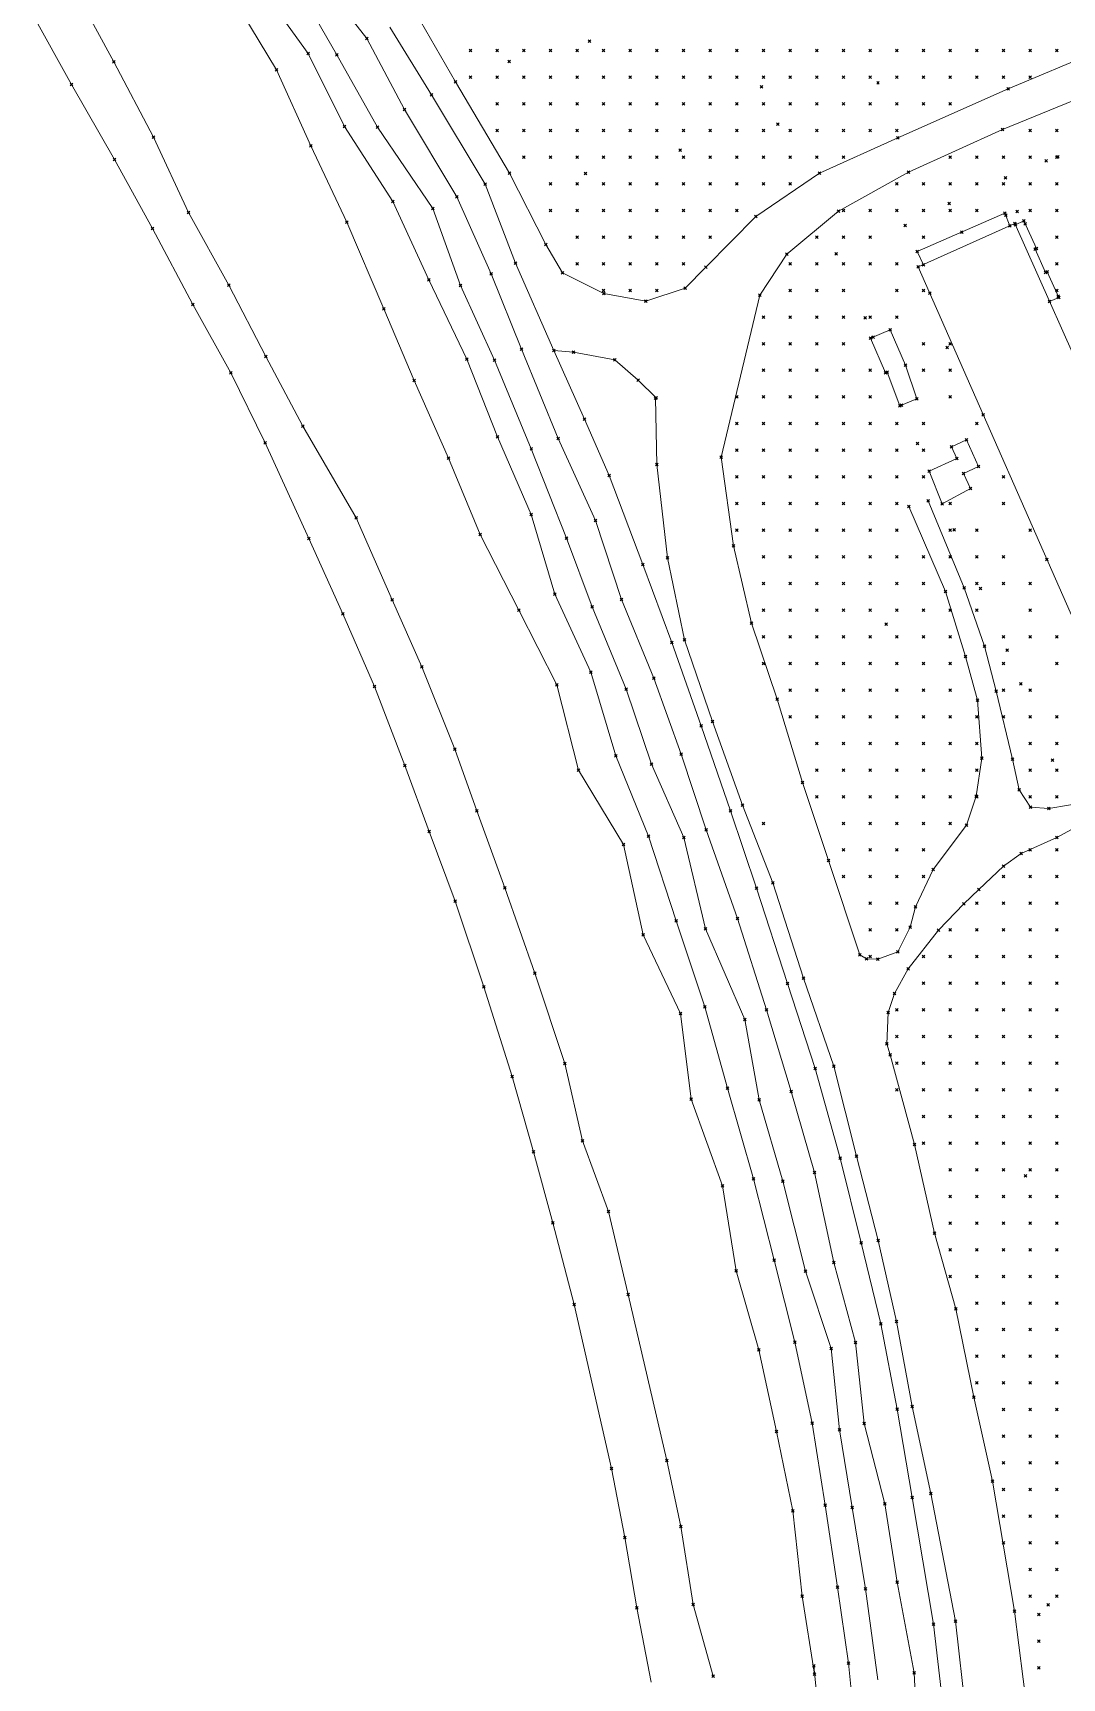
# Model space of a CAD drawing. Header units: metres. Extents: x 441556 to 446409, y 432338 to 461058.
# Drawn here: x 445946.7 to 446062.6, y 433313.2 to 433498.4 of the extents above; entities that cross this region are included whole.
import ezdxf

# ---------------------------------------------------------------- set-up
doc = ezdxf.new("R2010")
doc.units = ezdxf.units.M
doc.header["$MEASUREMENT"] = 0
doc.header["$PDMODE"] = 35
doc.header["$PDSIZE"] = 0.15
for name, color, linetype, lineweight in [('DTM-BRE-RevN_GRP_CANAL', 2, 'Continuous', 0), ('DTM-BRE-RevN_GRP_CANAL IRIGATIE JOS', 2, 'Continuous', 0), ('DTM-BRE-RevN_GRP_CANAL IRIGATIE SUS', 2, 'Continuous', 0), ('DTM-BRE-RevN_GRP_CAROSABIL', 2, 'Continuous', 0), ('DTM-BRE-RevN_GRP_CONSTRUCTIE', 2, 'Continuous', 0), ('DTM-BRE-RevN_GRP_DIG', 2, 'Continuous', 0), ('DTM-BRE-RevN_GRP_DIG RAU', 2, 'Continuous', 0), ('DTM-BRE-RevN_GRP_DRUM DE PIATRA', 2, 'Continuous', 0), ('DTM-BRE-RevN_GRP_Fund canal', 2, 'Continuous', 0), ('DTM-BRE-RevN_GRP_TALUZ JOS', 2, 'Continuous', 0), ('DTM-NOK-RevN_LIDAR_co_lidar', 91, 'Continuous', 0), ('DTM-NOK-RevN_RTK', 32, 'Continuous', 0)]:
    doc.layers.add(name, color=color, linetype=linetype, lineweight=lineweight)

msp = doc.modelspace()

# ---------------------------------------------------------------- linework, layer by layer
at = {"layer": 'DTM-BRE-RevN_GRP_CANAL'}
for p, q in [((445980.938, 433495.928, 317.387), (445976.317, 433503.957, 317.367)), ((445985.528, 433487.791, 317.399), (445980.938, 433495.928, 317.387)), ((445991.757, 433478.623, 317.33), (445985.528, 433487.791, 317.399)), ((445994.871, 433469.965, 317.351), (445991.757, 433478.623, 317.33)), ((445998.687, 433461.557, 317.324), (445994.871, 433469.965, 317.351)), ((446002.832, 433451.573, 317.273), (445998.687, 433461.557, 317.324)), ((446006.776, 433441.526, 317.245), (446002.832, 433451.573, 317.273)), ((446009.678, 433433.804, 317.275), (446006.776, 433441.526, 317.245)), ((446013.489, 433424.533, 317.237), (446009.678, 433433.804, 317.275)), ((446016.342, 433416.077, 317.308), (446013.489, 433424.533, 317.237)), ((446020.013, 433407.825, 317.224), (446016.342, 433416.077, 317.308)), ((446022.426, 433397.564, 317.27), (446020.013, 433407.825, 317.224)), ((446026.845, 433387.352, 317.173), (446022.426, 433397.564, 317.27)), ((446028.482, 433378.289, 317.208), (446026.845, 433387.352, 317.173)), ((446031.125, 433369.133, 317.193), (446028.482, 433378.289, 317.208)), ((446033.679, 433359.015, 317.19), (446031.125, 433369.133, 317.193)), ((446036.562, 433350.303, 317.139), (446033.679, 433359.015, 317.19)), ((446037.497, 433341.18, 317.189), (446036.562, 433350.303, 317.139)), ((446038.949, 433332.416, 317.185), (446037.497, 433341.18, 317.189)), ((446040.296, 433341.859, 317.184), (446042.612, 433332.844, 317.214)), ((446040.435, 433323.268, 317.215), (446038.949, 433332.416, 317.185)), ((446042.612, 433332.844, 317.214), (446044.014, 433324.009, 317.224)), ((446041.82, 433313.009, 317.217), (446040.435, 433323.268, 317.215)), ((446044.014, 433324.009, 317.224), (446045.924, 433313.818, 317.225)), ((446045.924, 433313.818, 317.225), (446046.061, 433310.764, 317.206))]:
    msp.add_line(p, q, dxfattribs=at)
at = {"layer": 'DTM-BRE-RevN_GRP_CANAL IRIGATIE JOS'}
for p, q in [((445977.698, 433496.06, 319.118), (445971.747, 433504.368, 319.144)), ((445981.791, 433487.847, 319.136), (445977.698, 433496.06, 319.118)), ((445987.254, 433479.422, 319.042), (445981.791, 433487.847, 319.136)), ((445991.314, 433470.614, 319.072), (445987.254, 433479.422, 319.042)), ((445995.555, 433461.674, 319.049), (445991.314, 433470.614, 319.072)), ((445999.042, 433452.916, 319.069), (445995.555, 433461.674, 319.049)), ((446002.824, 433444.182, 319.019), (445999.042, 433452.916, 319.069)), ((446005.483, 433435.223, 319.05), (446002.824, 433444.182, 319.019)), ((446009.527, 433426.434, 319), (446005.483, 433435.223, 319.05)), ((446012.342, 433417.028, 319.027), (446009.527, 433426.434, 319)), ((446016.028, 433407.969, 319.024), (446012.342, 433417.028, 319.027)), ((446019.151, 433398.463, 319.004), (446016.028, 433407.969, 319.024)), ((446022.364, 433388.779, 318.978), (446019.151, 433398.463, 319.004)), ((446024.918, 433379.629, 319.016), (446022.364, 433388.779, 318.978)), ((446027.832, 433369.406, 318.988), (446024.918, 433379.629, 319.016)), ((446030.175, 433360.247, 318.957), (446027.832, 433369.406, 318.988)), ((446032.499, 433351.028, 318.968), (446030.175, 433360.247, 318.957)), ((446034.447, 433341.911, 319.036), (446032.499, 433351.028, 318.968)), ((446035.91, 433332.694, 319.052), (446034.447, 433341.911, 319.036)), ((446037.283, 433323.438, 319.07), (446035.91, 433332.694, 319.052)), ((446038.54, 433314.894, 319.25), (446037.283, 433323.438, 319.07)), ((446039.493, 433305.044, 319.209), (446038.54, 433314.894, 319.25))]:
    msp.add_line(p, q, dxfattribs=at)
at = {"layer": 'DTM-BRE-RevN_GRP_CANAL IRIGATIE SUS'}
for p, q in [((445986.892, 433499.022, 319.148), (445991.578, 433491.403, 319.072)), ((445991.578, 433491.403, 319.072), (445997.62, 433481.353, 319.096)), ((445997.62, 433481.353, 319.096), (446001.04, 433472.47, 319.112)), ((446001.04, 433472.47, 319.112), (446005.376, 433462.647, 318.648)), ((446005.376, 433462.647, 318.648), (446008.808, 433454.915, 319.097)), ((446008.808, 433454.915, 319.097), (446011.585, 433448.591, 319.213)), ((446011.585, 433448.591, 319.213), (446015.388, 433438.572, 319.341)), ((446015.388, 433438.572, 319.341), (446018.631, 433429.762, 319.286)), ((446021.952, 433420.385, 319.244), (446018.631, 433429.762, 319.286)), ((446025.248, 433410.841, 319.23), (446021.952, 433420.385, 319.244)), ((446028.192, 433402.128, 319.211), (446025.248, 433410.841, 319.23)), ((446031.676, 433391.389, 319.264), (446028.192, 433402.128, 319.211)), ((446034.79, 433381.821, 319.302), (446031.676, 433391.389, 319.264)), ((446037.589, 433371.754, 319.418), (446034.79, 433381.821, 319.302)), ((446039.936, 433362.22, 319.313), (446037.589, 433371.754, 319.418)), ((446042.169, 433353.086, 319.349), (446039.936, 433362.22, 319.313)), ((446044.012, 433343.478, 319.267), (446042.169, 433353.086, 319.349)), ((446045.695, 433333.56, 319.254), (446044.012, 433343.478, 319.267)), ((446048.084, 433319.283, 319.25), (446045.695, 433333.56, 319.254)), ((446051.607, 433289.594, 319.575), (446048.084, 433319.283, 319.25))]:
    msp.add_line(p, q, dxfattribs=at)
at = {"layer": 'DTM-BRE-RevN_GRP_CAROSABIL'}
for p, q in [((445989.812, 433500.698, 319.036), (445994.315, 433492.879, 319.072)), ((446070.151, 433497.828, 319.414), (446056.482, 433492.107, 319.415)), ((446071.179, 433493.767, 319.433), (446055.849, 433487.529, 319.432)), ((445994.315, 433492.879, 319.072), (446000.365, 433482.594, 319.346)), ((446056.482, 433492.107, 319.415), (446044.087, 433486.588, 319.461)), ((446055.849, 433487.529, 319.432), (446045.273, 433482.736, 319.398)), ((446044.087, 433486.588, 319.461), (446035.254, 433482.591, 319.505)), ((446000.365, 433482.594, 319.346), (446004.467, 433474.563, 319.289)), ((446035.254, 433482.591, 319.505), (446028.093, 433477.734, 319.569)), ((446045.273, 433482.736, 319.398), (446037.396, 433478.319, 319.437)), ((446037.396, 433478.319, 319.437), (446031.599, 433473.48, 319.391)), ((446028.093, 433477.734, 319.569), (446022.469, 433472.022, 319.583)), ((446004.467, 433474.563, 319.289), (446006.344, 433471.372, 319.17)), ((446031.599, 433473.48, 319.391), (446028.543, 433468.869, 319.402)), ((446006.344, 433471.372, 319.17), (446010.976, 433469.068, 319.319)), ((446020.137, 433469.646, 319.457), (446022.469, 433472.022, 319.583)), ((446010.976, 433469.068, 319.319), (446015.701, 433468.198, 319.564)), ((446015.701, 433468.198, 319.564), (446020.137, 433469.646, 319.457)), ((446028.543, 433468.869, 319.402), (446024.206, 433450.625, 319.407)), ((446005.376, 433462.647, 318.648), (446007.582, 433462.453, 318.9)), ((446007.582, 433462.453, 318.9), (446012.218, 433461.593, 319.042)), ((446012.218, 433461.593, 319.042), (446014.839, 433459.307, 319.26)), ((446014.839, 433459.307, 319.26), (446016.884, 433457.322, 319.351)), ((446016.796, 433457.276, 319.619), (446016.946, 433449.803, 319.535)), ((446024.206, 433450.625, 319.407), (446025.591, 433440.645, 319.491)), ((446016.946, 433449.803, 319.535), (446018.158, 433439.317, 319.555)), ((446018.158, 433439.317, 319.555), (446020.072, 433430.065, 319.559)), ((446025.591, 433440.645, 319.491), (446027.627, 433431.952, 319.574)), ((446027.627, 433431.952, 319.574), (446030.505, 433423.411, 319.557)), ((446020.072, 433430.065, 319.559), (446023.206, 433420.903, 319.41)), ((446030.505, 433423.411, 319.557), (446033.339, 433414.03, 319.562)), ((446023.206, 433420.903, 319.41), (446026.598, 433411.477, 319.481)), ((446033.339, 433414.03, 319.562), (446036.295, 433405.245, 319.541)), ((446026.598, 433411.477, 319.481), (446030.025, 433402.73, 319.447)), ((446036.295, 433405.245, 319.541), (446039.791, 433394.636, 319.567)), ((446030.025, 433402.73, 319.447), (446033.479, 433391.982, 319.531)), ((446033.479, 433391.982, 319.531), (446036.878, 433382.089, 319.531)), ((446042.858, 433384.59, 319.326), (446043.208, 433383.374, 319.617)), ((446036.878, 433382.089, 319.531), (446039.41, 433371.956, 319.59)), ((446043.208, 433383.374, 319.617), (446045.958, 433373.292, 319.644)), ((446045.958, 433373.292, 319.644), (446048.198, 433363.29, 319.581)), ((446039.41, 433371.956, 319.59), (446041.861, 433362.488, 319.555)), ((446041.861, 433362.488, 319.555), (446043.931, 433353.354, 319.529)), ((446048.198, 433363.29, 319.581), (446050.597, 433354.767, 319.576)), ((446050.597, 433354.767, 319.576), (446052.63, 433344.821, 319.612)), ((446043.931, 433353.354, 319.529), (446045.676, 433343.797, 319.517)), ((446045.676, 433343.797, 319.517), (446047.811, 433334.011, 319.551)), ((446052.63, 433344.821, 319.612), (446054.73, 433335.372, 319.609)), ((446047.811, 433334.011, 319.551), (446050.586, 433319.612, 319.607)), ((446054.73, 433335.372, 319.609), (446057.195, 433320.763, 319.701)), ((446050.586, 433319.612, 319.607), (446052.272, 433304.377, 319.671)), ((446057.195, 433320.763, 319.701), (446059.258, 433304.87, 319.746))]:
    msp.add_line(p, q, dxfattribs=at)
at = {"layer": 'DTM-BRE-RevN_GRP_CONSTRUCTIE'}
for p, q in [((446046.255, 433473.774, 319.055), (446056.125, 433478.101, 319.122)), ((446057.241, 433476.927, 319.186), (446046.38, 433472.044, 319.017)), ((446056.125, 433478.101, 319.122), (446056.693, 433476.68, 319.196)), ((446079.432, 433427.132, 318.917), (446057.241, 433476.927, 319.186)), ((446057.31, 433476.771, 319.111), (446058.278, 433477.233, 319.111)), ((446058.278, 433477.233, 319.111), (446059.674, 433474.121, 319.111)), ((446046.96, 433472.305, 319.027), (446046.255, 433473.774, 319.055)), ((446059.674, 433474.121, 319.111), (446059.519, 433474.051, 319.111)), ((446059.519, 433474.051, 319.111), (446060.698, 433471.424, 318.951)), ((446046.38, 433472.044, 319.017), (446068.315, 433422.134, 318.977)), ((446060.698, 433471.424, 318.951), (446060.88, 433471.505, 319.011)), ((446060.88, 433471.505, 319.011), (446062.182, 433468.602, 319.101)), ((446062.182, 433468.602, 319.101), (446061.155, 433468.143, 319.144)), ((446041.009, 433464.015, 319.154), (446043.204, 433464.968, 319.154)), ((446042.695, 433460.117, 319.154), (446041.009, 433464.015, 319.154)), ((446043.204, 433464.968, 319.154), (446044.946, 433460.987, 319.154)), ((446042.891, 433460.191, 319.154), (446042.695, 433460.117, 319.154)), ((446044.319, 433456.414, 319.154), (446042.891, 433460.191, 319.154)), ((446044.946, 433460.987, 319.154), (446046.235, 433457.216, 319.154)), ((446046.235, 433457.216, 319.154), (446044.319, 433456.414, 319.154)), ((446050.121, 433451.821, 318.83), (446051.791, 433452.59, 318.83)), ((446051.791, 433452.59, 318.83), (446053.177, 433449.58, 318.83)), ((446047.614, 433449.064, 318.927), (446050.729, 433450.499, 318.83)), ((446050.729, 433450.499, 318.83), (446050.121, 433451.821, 318.83)), ((446049.086, 433445.403, 319.001), (446047.614, 433449.064, 318.927)), ((446053.177, 433449.58, 318.83), (446051.489, 433448.803, 318.83)), ((446051.489, 433448.803, 318.83), (446052.267, 433447.115, 318.83)), ((446052.267, 433447.115, 318.83), (446049.086, 433445.403, 319.001))]:
    msp.add_line(p, q, dxfattribs=at)
at = {"layer": 'DTM-BRE-RevN_GRP_DIG'}
for p, q in [((445955.849, 433495.128, 325.797), (445951.415, 433503.308, 325.803)), ((445974.167, 433494.238, 319.346), (445969.006, 433502.781, 319.319)), ((445960.303, 433486.639, 325.781), (445955.849, 433495.128, 325.797)), ((445978.008, 433485.689, 319.329), (445974.167, 433494.238, 319.346)), ((445964.239, 433478.185, 325.828), (445960.303, 433486.639, 325.781)), ((445982.053, 433477.089, 319.428), (445978.008, 433485.689, 319.329)), ((445968.799, 433470.015, 325.805), (445964.239, 433478.185, 325.828)), ((445986.221, 433467.336, 319.443), (445982.053, 433477.089, 319.428)), ((445972.964, 433461.98, 325.871), (445968.799, 433470.015, 325.805)), ((445989.634, 433459.27, 319.476), (445986.221, 433467.336, 319.443)), ((445977.115, 433454.115, 325.831), (445972.964, 433461.98, 325.871)), ((445993.519, 433450.536, 319.361), (445989.634, 433459.27, 319.476)), ((445983.123, 433443.818, 325.733), (445977.115, 433454.115, 325.831)), ((445997.055, 433441.951, 319.406), (445993.519, 433450.536, 319.361)), ((445987.181, 433434.599, 325.828), (445983.123, 433443.818, 325.733)), ((446001.442, 433433.421, 319.18), (445997.055, 433441.951, 319.406)), ((445990.52, 433427.028, 325.917), (445987.181, 433434.599, 325.828)), ((446005.688, 433425, 319.138), (446001.442, 433433.421, 319.18)), ((445994.219, 433417.781, 325.87), (445990.52, 433427.028, 325.917)), ((446008.123, 433415.413, 319.243), (446005.688, 433425, 319.138)), ((445996.681, 433410.831, 325.941), (445994.219, 433417.781, 325.87)), ((446013.216, 433407.06, 319.188), (446008.123, 433415.413, 319.243)), ((445999.845, 433402.178, 325.856), (445996.681, 433410.831, 325.941)), ((446015.434, 433396.871, 319.231), (446013.216, 433407.06, 319.188)), ((446003.226, 433392.55, 325.962), (445999.845, 433402.178, 325.856)), ((446019.618, 433388.003, 319.244), (446015.434, 433396.871, 319.231)), ((446006.611, 433382.381, 325.813), (446003.226, 433392.55, 325.962)), ((446020.81, 433378.382, 319.475), (446019.618, 433388.003, 319.244)), ((446008.597, 433373.683, 325.899), (446006.611, 433382.381, 325.813)), ((446024.353, 433368.635, 319.232), (446020.81, 433378.382, 319.475)), ((446011.512, 433365.733, 325.69), (446008.597, 433373.683, 325.899)), ((446025.903, 433359.073, 319.27), (446024.353, 433368.635, 319.232)), ((446013.732, 433356.396, 325.615), (446011.512, 433365.733, 325.69)), ((446028.437, 433350.149, 319.173), (446025.903, 433359.073, 319.27)), ((446018.086, 433337.695, 325.753), (446013.732, 433356.396, 325.615)), ((446030.425, 433340.992, 319.325), (446028.437, 433350.149, 319.173)), ((446032.254, 433332.063, 319.318), (446030.425, 433340.992, 319.325)), ((446019.666, 433330.275, 325.717), (446018.086, 433337.695, 325.753)), ((446033.301, 433322.439, 319.438), (446032.254, 433332.063, 319.318)), ((446021.061, 433321.516, 325.844), (446019.666, 433330.275, 325.717)), ((446023.306, 433313.428, 325.807), (446021.061, 433321.516, 325.844)), ((446034.696, 433313.676, 319.526), (446033.301, 433322.439, 319.438))]:
    msp.add_line(p, q, dxfattribs=at)
at = {"layer": 'DTM-BRE-RevN_GRP_DIG RAU'}
for p, q in [((445951.094, 433492.575, 326.008), (445946.736, 433500.413, 325.974)), ((445955.925, 433484.143, 325.887), (445951.094, 433492.575, 326.008)), ((445960.191, 433476.368, 325.942), (445955.925, 433484.143, 325.887)), ((445964.748, 433467.834, 326.041), (445960.191, 433476.368, 325.942)), ((445969.004, 433460.138, 326.105), (445964.748, 433467.834, 326.041)), ((445972.861, 433452.253, 326.104), (445969.004, 433460.138, 326.105)), ((445977.796, 433441.485, 326.159), (445972.861, 433452.253, 326.104)), ((445981.629, 433433.008, 326.076), (445977.796, 433441.485, 326.159)), ((445985.185, 433424.843, 326.042), (445981.629, 433433.008, 326.076)), ((445988.612, 433415.917, 326.064), (445985.185, 433424.843, 326.042)), ((445991.325, 433408.508, 326.051), (445988.612, 433415.917, 326.064)), ((445994.255, 433400.674, 326.073), (445991.325, 433408.508, 326.051)), ((445997.494, 433391.005, 326.087), (445994.255, 433400.674, 326.073)), ((446000.664, 433380.93, 326.064), (445997.494, 433391.005, 326.087)), ((446003.075, 433372.452, 326.082), (446000.664, 433380.93, 326.064)), ((446005.247, 433364.469, 326.1), (446003.075, 433372.452, 326.082)), ((446007.659, 433355.286, 326.062), (446005.247, 433364.469, 326.1)), ((446011.851, 433336.827, 326.065), (446007.659, 433355.286, 326.062)), ((446013.373, 433329.05, 326.062), (446011.851, 433336.827, 326.065)), ((446014.717, 433321.109, 326.061), (446013.373, 433329.05, 326.062)), ((446016.329, 433312.756, 325.99), (446014.717, 433321.109, 326.061))]:
    msp.add_line(p, q, dxfattribs=at)
at = {"layer": 'DTM-BRE-RevN_GRP_DRUM DE PIATRA'}
for p, q in [((446049.434, 433435.508, 318.911), (446045.33, 433445.083, 319.035)), ((446051.534, 433435.937, 319.09), (446047.504, 433445.709, 319.021)), ((446053.829, 433429.351, 319.031), (446051.534, 433435.937, 319.09)), ((446051.705, 433428.208, 318.959), (446049.434, 433435.508, 318.911)), ((446053.033, 433423.304, 318.949), (446051.705, 433428.208, 318.959)), ((446055.152, 433424.285, 319.084), (446053.829, 433429.351, 319.031)), ((446053.539, 433416.751, 318.975), (446053.033, 433423.304, 318.949)), ((446057.002, 433416.649, 319.157), (446055.152, 433424.285, 319.084)), ((446052.891, 433412.487, 318.98), (446053.539, 433416.751, 318.975)), ((446057.723, 433413.187, 319.06), (446057.002, 433416.649, 319.157)), ((446051.822, 433409.201, 319.05), (446052.891, 433412.487, 318.98)), ((446059.027, 433411.25, 319.083), (446057.723, 433413.187, 319.06)), ((446065.508, 433411.851, 319.295), (446061.074, 433411.107, 319.046)), ((446061.074, 433411.107, 319.046), (446059.027, 433411.25, 319.083)), ((446061.98, 433407.814, 319.103), (446066.377, 433410.238, 319.343)), ((446048.061, 433404.229, 319.024), (446051.822, 433409.201, 319.05)), ((446055.964, 433404.608, 319.039), (446057.954, 433406.027, 319.067)), ((446057.954, 433406.027, 319.067), (446061.98, 433407.814, 319.103)), ((446046.087, 433400.04, 319.034), (446048.061, 433404.229, 319.024)), ((446053.215, 433401.997, 319.022), (446055.964, 433404.608, 319.039)), ((446051.518, 433400.378, 318.844), (446053.215, 433401.997, 319.022)), ((446045.46, 433397.751, 319.012), (446046.087, 433400.04, 319.034)), ((446048.657, 433397.384, 318.947), (446051.518, 433400.378, 318.844)), ((446044.079, 433394.967, 318.967), (446045.46, 433397.751, 319.012)), ((446045.26, 433393.04, 319.016), (446048.657, 433397.384, 318.947)), ((446041.835, 433394.141, 319.115), (446044.079, 433394.967, 318.967)), ((446039.791, 433394.636, 319.567), (446040.555, 433394.159, 319.253)), ((446040.555, 433394.159, 319.253), (446041.835, 433394.141, 319.115)), ((446043.718, 433390.289, 319.161), (446045.26, 433393.04, 319.016)), ((446042.982, 433388.124, 319.248), (446043.718, 433390.289, 319.161)), ((446042.858, 433384.59, 319.326), (446042.982, 433388.124, 319.248))]:
    msp.add_line(p, q, dxfattribs=at)
at = {"layer": 'DTM-BRE-RevN_GRP_Fund canal'}
for p, q in [((445978.387, 433505.348, 317.365), (445984.332, 433497.762, 317.381)), ((445984.332, 433497.762, 317.381), (445988.571, 433489.789, 317.349)), ((445988.571, 433489.789, 317.349), (445994.459, 433479.939, 317.365)), ((445994.459, 433479.939, 317.365), (445998.294, 433471.287, 317.356)), ((445998.294, 433471.287, 317.356), (446001.731, 433462.798, 317.243)), ((446001.731, 433462.798, 317.243), (446005.835, 433452.746, 317.279)), ((446005.835, 433452.746, 317.279), (446010.064, 433443.507, 317.419)), ((446010.064, 433443.507, 317.419), (446012.984, 433434.601, 317.288)), ((446012.984, 433434.601, 317.288), (446016.637, 433425.777, 317.286)), ((446016.637, 433425.777, 317.286), (446019.694, 433417.228, 317.255)), ((446019.694, 433417.228, 317.255), (446022.525, 433408.706, 317.249)), ((446022.525, 433408.706, 317.249), (446026.035, 433398.731, 317.27)), ((446026.035, 433398.731, 317.27), (446029.295, 433388.429, 317.23)), ((446029.295, 433388.429, 317.23), (446032.073, 433379.248, 317.208)), ((446032.073, 433379.248, 317.208), (446034.715, 433370.123, 317.199)), ((446034.715, 433370.123, 317.199), (446036.895, 433360.013, 317.168)), ((446036.895, 433360.013, 317.168), (446039.299, 433351.004, 317.192)), ((446039.299, 433351.004, 317.192), (446040.296, 433341.859, 317.184))]:
    msp.add_line(p, q, dxfattribs=at)
at = {"layer": 'DTM-BRE-RevN_GRP_TALUZ JOS'}
msp.add_line((446034.608, 433314.616, 319.581), (446035.574, 433304.946, 319.667), dxfattribs=at)
at = {"layer": 'DTM-NOK-RevN_LIDAR_co_lidar'}
for p in [(445995.975, 433496.408, 319.023), (445998.975, 433496.408, 318.938), (446001.974, 433496.408, 318.924), (446004.973, 433496.408, 318.978), (446007.973, 433496.408, 319.033), (446010.972, 433496.408, 319.083), (446013.972, 433496.408, 319.202), (446016.971, 433496.408, 319.206), (446019.97, 433496.408, 319.088), (446022.97, 433496.408, 319.002), (446025.969, 433496.408, 318.939), (446028.968, 433496.408, 318.971), (446031.968, 433496.408, 319.044), (446034.967, 433496.408, 319.128), (446037.967, 433496.408, 319.196), (446040.966, 433496.408, 319.207), (446043.965, 433496.408, 319.119), (446046.965, 433496.408, 319.05), (446049.964, 433496.408, 319.123), (446052.964, 433496.408, 319.146), (446055.963, 433496.408, 319.18), (446058.962, 433496.408, 319.287), (446061.962, 433496.408, 319.289), (445995.975, 433493.408, 319.106), (445998.975, 433493.408, 319.086), (446001.974, 433493.408, 318.972), (446004.973, 433493.408, 318.904), (446007.973, 433493.408, 318.927), (446010.972, 433493.408, 318.95), (446013.972, 433493.408, 319.057), (446016.971, 433493.408, 319.102), (446019.97, 433493.408, 319.015), (446022.97, 433493.408, 318.95), (446025.969, 433493.408, 318.925), (446028.968, 433493.408, 319.014), (446031.968, 433493.408, 319.147), (446034.967, 433493.408, 319.247), (446037.967, 433493.408, 319.298), (446040.966, 433493.408, 319.315), (446043.965, 433493.408, 319.309), (446046.965, 433493.408, 319.268), (446049.964, 433493.408, 319.231), (446052.964, 433493.408, 319.252), (446055.963, 433493.408, 319.313), (446058.962, 433493.408, 319.385), (445998.975, 433490.409, 319.191), (446001.974, 433490.409, 319.037), (446004.973, 433490.409, 318.886), (446007.973, 433490.409, 318.874), (446010.972, 433490.409, 318.89), (446013.972, 433490.409, 318.962), (446016.971, 433490.409, 319.054), (446019.97, 433490.409, 319.038), (446022.97, 433490.409, 319.003), (446025.969, 433490.409, 319.002), (446028.968, 433490.409, 319.062), (446031.968, 433490.409, 319.22), (446034.967, 433490.409, 319.354), (446037.967, 433490.409, 319.408), (446040.966, 433490.409, 319.519), (446043.965, 433490.409, 319.538), (446046.965, 433490.409, 319.423), (446049.964, 433490.409, 319.319), (445998.975, 433487.409, 319.208), (446001.974, 433487.409, 319.067), (446004.973, 433487.409, 318.924), (446007.973, 433487.409, 318.872), (446010.972, 433487.409, 318.875), (446013.972, 433487.409, 318.948), (446016.971, 433487.409, 319.089), (446019.97, 433487.409, 319.136), (446022.97, 433487.409, 319.076), (446025.969, 433487.409, 319.035), (446028.968, 433487.409, 319.096), (446031.968, 433487.409, 319.258), (446034.967, 433487.409, 319.397), (446037.967, 433487.409, 319.49), (446040.966, 433487.409, 319.596), (446043.965, 433487.409, 319.564), (446058.962, 433487.409, 319.356), (446061.962, 433487.409, 319.337), (446001.974, 433484.41, 319.21), (446004.973, 433484.41, 319.014), (446007.973, 433484.41, 318.885), (446010.972, 433484.41, 318.867), (446013.972, 433484.41, 318.894), (446016.971, 433484.41, 318.996), (446019.97, 433484.41, 319.106), (446022.97, 433484.41, 319.073), (446025.969, 433484.41, 318.931), (446028.968, 433484.41, 319.081), (446031.968, 433484.41, 319.309), (446034.967, 433484.41, 319.424), (446037.967, 433484.41, 319.493), (446049.964, 433484.41, 319.383), (446052.964, 433484.41, 319.384), (446055.963, 433484.41, 319.384), (446058.962, 433484.41, 319.375), (446061.962, 433484.41, 319.38), (446004.973, 433481.411, 319.099), (446007.973, 433481.411, 318.909), (446010.972, 433481.411, 318.979), (446013.972, 433481.411, 319.027), (446016.971, 433481.411, 318.987), (446019.97, 433481.411, 319.222), (446022.97, 433481.411, 319.379), (446025.969, 433481.411, 319.243), (446028.968, 433481.411, 319.335), (446031.968, 433481.411, 319.451), (446043.965, 433481.411, 319.429), (446046.965, 433481.411, 319.414), (446049.964, 433481.411, 319.388), (446052.964, 433481.411, 319.422), (446055.963, 433481.411, 319.435), (446058.962, 433481.411, 319.405), (446061.962, 433481.411, 319.4), (446004.973, 433478.411, 319.281), (446007.973, 433478.411, 319.024), (446010.972, 433478.411, 319.143), (446013.972, 433478.411, 319.402), (446016.971, 433478.411, 319.387), (446019.97, 433478.411, 319.542), (446022.97, 433478.411, 319.682), (446025.969, 433478.411, 319.622), (446037.967, 433478.411, 319.43), (446040.966, 433478.411, 319.442), (446043.965, 433478.411, 319.47), (446046.965, 433478.411, 319.417), (446049.964, 433478.411, 319.383), (446052.964, 433478.411, 319.409), (446058.962, 433478.411, 319.36), (446061.962, 433478.411, 319.367), (446007.973, 433475.412, 319.291), (446010.972, 433475.412, 319.4), (446013.972, 433475.412, 319.667), (446016.971, 433475.412, 319.761), (446019.97, 433475.412, 319.709), (446022.97, 433475.412, 319.649), (446034.967, 433475.412, 319.41), (446037.967, 433475.412, 319.417), (446040.966, 433475.412, 319.433), (446046.965, 433475.412, 319.345), (446061.962, 433475.412, 319.308), (446007.973, 433472.412, 319.402), (446010.972, 433472.412, 319.578), (446013.972, 433472.412, 319.78), (446016.971, 433472.412, 319.909), (446019.97, 433472.412, 319.784), (446031.968, 433472.412, 319.404), (446034.967, 433472.412, 319.401), (446037.967, 433472.412, 319.402), (446040.966, 433472.412, 319.34), (446043.965, 433472.412, 319.291), (446061.962, 433472.412, 319.265), (446010.972, 433469.413, 319.443), (446013.972, 433469.413, 319.673), (446016.971, 433469.413, 319.838), (446031.968, 433469.413, 319.403), (446034.967, 433469.413, 319.403), (446037.967, 433469.413, 319.376), (446043.965, 433469.413, 319.281), (446046.965, 433469.413, 319.245), (446061.962, 433469.413, 319.313), (446028.968, 433466.414, 319.401), (446031.968, 433466.414, 319.446), (446034.967, 433466.414, 319.415), (446037.967, 433466.414, 319.357), (446040.966, 433466.414, 319.36), (446043.965, 433466.414, 319.311), (446028.968, 433463.414, 319.381), (446031.968, 433463.414, 319.424), (446034.967, 433463.414, 319.393), (446037.967, 433463.414, 319.325), (446046.965, 433463.414, 319.217), (446049.964, 433463.414, 319.16), (446028.968, 433460.415, 319.391), (446031.968, 433460.415, 319.393), (446034.967, 433460.415, 319.348), (446037.967, 433460.415, 319.301), (446040.966, 433460.415, 319.332), (446046.965, 433460.415, 319.252), (446049.964, 433460.415, 319.194), (446025.969, 433457.416, 319.405), (446028.968, 433457.416, 319.445), (446031.968, 433457.416, 319.47), (446034.967, 433457.416, 319.37), (446037.967, 433457.416, 319.306), (446040.966, 433457.416, 319.314), (446049.964, 433457.416, 319.199), (446025.969, 433454.416, 319.385), (446028.968, 433454.416, 319.464), (446031.968, 433454.416, 319.489), (446034.967, 433454.416, 319.394), (446037.967, 433454.416, 319.344), (446040.966, 433454.416, 319.338), (446043.965, 433454.416, 319.393), (446046.965, 433454.416, 319.328), (446052.964, 433454.416, 319.169), (446025.969, 433451.417, 319.375), (446028.968, 433451.417, 319.397), (446031.968, 433451.417, 319.388), (446034.967, 433451.417, 319.407), (446037.967, 433451.417, 319.407), (446040.966, 433451.417, 319.354), (446043.965, 433451.417, 319.365), (446046.965, 433451.417, 319.328), (446025.969, 433448.417, 319.403), (446028.968, 433448.417, 319.353), (446031.968, 433448.417, 319.34), (446034.967, 433448.417, 319.447), (446037.967, 433448.417, 319.459), (446040.966, 433448.417, 319.383), (446043.965, 433448.417, 319.355), (446046.965, 433448.417, 319.334), (446055.963, 433448.417, 319.138), (446025.969, 433445.418, 319.437), (446028.968, 433445.418, 319.379), (446031.968, 433445.418, 319.36), (446034.967, 433445.418, 319.468), (446037.967, 433445.418, 319.476), (446040.966, 433445.418, 319.472), (446043.965, 433445.418, 319.428), (446049.964, 433445.418, 319.312), (446055.963, 433445.418, 319.202), (446025.969, 433442.419, 319.461), (446028.968, 433442.419, 319.425), (446031.968, 433442.419, 319.402), (446034.967, 433442.419, 319.466), (446037.967, 433442.419, 319.525), (446040.966, 433442.419, 319.59), (446043.965, 433442.419, 319.513), (446049.964, 433442.419, 319.306), (446052.964, 433442.419, 319.315), (446058.962, 433442.419, 319.252), (446028.968, 433439.419, 319.42), (446031.968, 433439.419, 319.407), (446034.967, 433439.419, 319.449), (446037.967, 433439.419, 319.563), (446040.966, 433439.419, 319.667), (446043.965, 433439.419, 319.595), (446046.965, 433439.419, 319.387), (446049.964, 433439.419, 319.276), (446052.964, 433439.419, 319.442), (446055.963, 433439.419, 319.513), (446028.968, 433436.42, 319.438), (446031.968, 433436.42, 319.434), (446034.967, 433436.42, 319.441), (446037.967, 433436.42, 319.541), (446040.966, 433436.42, 319.7), (446043.965, 433436.42, 319.695), (446046.965, 433436.42, 319.48), (446052.964, 433436.42, 319.457), (446055.963, 433436.42, 319.54), (446058.962, 433436.42, 319.342), (446028.968, 433433.42, 319.493), (446031.968, 433433.42, 319.523), (446034.967, 433433.42, 319.505), (446037.967, 433433.42, 319.545), (446040.966, 433433.42, 319.662), (446043.965, 433433.42, 319.676), (446046.965, 433433.42, 319.537), (446049.964, 433433.42, 319.354), (446052.964, 433433.42, 319.338), (446058.962, 433433.42, 319.295), (446028.968, 433430.421, 319.543), (446031.968, 433430.421, 319.562), (446034.967, 433430.421, 319.514), (446037.967, 433430.421, 319.51), (446040.966, 433430.421, 319.544), (446043.965, 433430.421, 319.563), (446046.965, 433430.421, 319.547), (446049.964, 433430.421, 319.425), (446055.963, 433430.421, 319.339), (446058.962, 433430.421, 319.315), (446061.962, 433430.421, 319.269), (446028.968, 433427.422, 319.598), (446031.968, 433427.422, 319.536), (446034.967, 433427.422, 319.485), (446037.967, 433427.422, 319.466), (446040.966, 433427.422, 319.463), (446043.965, 433427.422, 319.511), (446046.965, 433427.422, 319.579), (446049.964, 433427.422, 319.51), (446055.963, 433427.422, 319.351), (446061.962, 433427.422, 319.286), (446031.968, 433424.422, 319.541), (446034.967, 433424.422, 319.529), (446037.967, 433424.422, 319.466), (446040.966, 433424.422, 319.448), (446043.965, 433424.422, 319.497), (446046.965, 433424.422, 319.548), (446049.964, 433424.422, 319.529), (446055.963, 433424.422, 319.415), (446058.962, 433424.422, 319.408), (446031.968, 433421.423, 319.563), (446034.967, 433421.423, 319.522), (446037.967, 433421.423, 319.446), (446040.966, 433421.423, 319.434), (446043.965, 433421.423, 319.461), (446046.965, 433421.423, 319.471), (446049.964, 433421.423, 319.456), (446052.964, 433421.423, 319.403), (446055.963, 433421.423, 319.414), (446058.962, 433421.423, 319.465), (446061.962, 433421.423, 319.407), (446034.967, 433418.424, 319.482), (446037.967, 433418.424, 319.409), (446040.966, 433418.424, 319.392), (446043.965, 433418.424, 319.4), (446046.965, 433418.424, 319.411), (446049.964, 433418.424, 319.4), (446052.964, 433418.424, 319.365), (446058.962, 433418.424, 319.485), (446061.962, 433418.424, 319.48), (446034.967, 433415.424, 319.482), (446037.967, 433415.424, 319.405), (446040.966, 433415.424, 319.357), (446043.965, 433415.424, 319.349), (446046.965, 433415.424, 319.358), (446049.964, 433415.424, 319.374), (446052.964, 433415.424, 319.363), (446058.962, 433415.424, 319.443), (446061.962, 433415.424, 319.428), (446034.967, 433412.425, 319.492), (446037.967, 433412.425, 319.414), (446040.966, 433412.425, 319.347), (446043.965, 433412.425, 319.358), (446046.965, 433412.425, 319.362), (446049.964, 433412.425, 319.353), (446052.964, 433412.425, 319.338), (446058.962, 433412.425, 319.362), (446061.962, 433412.425, 319.359), (446028.968, 433409.425, 319.479), (446037.967, 433409.425, 319.41), (446040.966, 433409.425, 319.37), (446043.965, 433409.425, 319.386), (446046.965, 433409.425, 319.372), (446049.964, 433409.425, 319.341), (446037.967, 433406.426, 319.454), (446040.966, 433406.426, 319.406), (446043.965, 433406.426, 319.369), (446046.965, 433406.426, 319.334), (446058.962, 433406.426, 319.316), (446061.962, 433406.426, 319.169), (446037.967, 433403.427, 319.483), (446040.966, 433403.427, 319.388), (446043.965, 433403.427, 319.345), (446046.965, 433403.427, 319.311), (446055.963, 433403.427, 319.273), (446058.962, 433403.427, 319.133), (446061.962, 433403.427, 319.092), (446040.966, 433400.427, 319.399), (446043.965, 433400.427, 319.32), (446052.964, 433400.427, 319.19), (446055.963, 433400.427, 319.056), (446058.962, 433400.427, 318.917), (446061.962, 433400.427, 319.302), (446040.966, 433397.428, 319.478), (446043.965, 433397.428, 319.329), (446049.964, 433397.428, 319.213), (446052.964, 433397.428, 319.105), (446055.963, 433397.428, 319.076), (446058.962, 433397.428, 319.101), (446061.962, 433397.428, 319.294), (446040.966, 433394.428, 319.51), (446046.965, 433394.428, 319.217), (446049.964, 433394.428, 319.074), (446052.964, 433394.428, 319.086), (446055.963, 433394.428, 319.362), (446058.962, 433394.428, 319.282), (446061.962, 433394.428, 319.074), (446046.965, 433391.429, 319.241), (446049.964, 433391.429, 318.975), (446052.964, 433391.429, 319.163), (446055.963, 433391.429, 319.335), (446058.962, 433391.429, 319.13), (446061.962, 433391.429, 318.99), (446043.965, 433388.43, 319.466), (446046.965, 433388.43, 319.265), (446049.964, 433388.43, 319.042), (446052.964, 433388.43, 319.294), (446055.963, 433388.43, 319.293), (446058.962, 433388.43, 319.04), (446061.962, 433388.43, 318.96), (446043.965, 433385.43, 319.513), (446046.965, 433385.43, 319.29), (446049.964, 433385.43, 319.124), (446052.964, 433385.43, 319.344), (446055.963, 433385.43, 319.341), (446058.962, 433385.43, 319.096), (446061.962, 433385.43, 318.945), (446043.965, 433382.431, 319.578), (446046.965, 433382.431, 319.368), (446049.964, 433382.431, 319.156), (446052.964, 433382.431, 319.169), (446055.963, 433382.431, 319.282), (446058.962, 433382.431, 319.175), (446061.962, 433382.431, 318.976), (446043.965, 433379.432, 319.599), (446046.965, 433379.432, 319.438), (446049.964, 433379.432, 319.165), (446052.964, 433379.432, 319.013), (446055.963, 433379.432, 319.214), (446058.962, 433379.432, 319.257), (446061.962, 433379.432, 319.057), (446046.965, 433376.432, 319.506), (446049.964, 433376.432, 319.235), (446052.964, 433376.432, 319.002), (446055.963, 433376.432, 319.217), (446058.962, 433376.432, 319.305), (446061.962, 433376.432, 319.102), (446046.965, 433373.433, 319.581), (446049.964, 433373.433, 319.328), (446052.964, 433373.433, 319.107), (446055.963, 433373.433, 319.316), (446058.962, 433373.433, 319.345), (446061.962, 433373.433, 319.128), (446049.964, 433370.433, 319.373), (446052.964, 433370.433, 319.218), (446055.963, 433370.433, 319.389), (446058.962, 433370.433, 319.374), (446061.962, 433370.433, 319.17), (446049.964, 433367.434, 319.363), (446052.964, 433367.434, 319.211), (446055.963, 433367.434, 319.314), (446058.962, 433367.434, 319.319), (446061.962, 433367.434, 319.143), (446049.964, 433364.435, 319.407), (446052.964, 433364.435, 319.188), (446055.963, 433364.435, 319.156), (446058.962, 433364.435, 319.368), (446061.962, 433364.435, 319.228), (446049.964, 433361.435, 319.502), (446052.964, 433361.435, 319.263), (446055.963, 433361.435, 319.167), (446058.962, 433361.435, 319.505), (446061.962, 433361.435, 319.406), (446049.964, 433358.436, 319.561), (446052.964, 433358.436, 319.348), (446055.963, 433358.436, 319.232), (446058.962, 433358.436, 319.492), (446061.962, 433358.436, 319.458), (446052.964, 433355.436, 319.398), (446055.963, 433355.436, 319.212), (446058.962, 433355.436, 319.318), (446061.962, 433355.436, 319.392), (446052.964, 433352.437, 319.434), (446055.963, 433352.437, 319.206), (446058.962, 433352.437, 319.101), (446061.962, 433352.437, 319.35), (446052.964, 433349.438, 319.492), (446055.963, 433349.438, 319.26), (446058.962, 433349.438, 319.124), (446061.962, 433349.438, 319.492), (446052.964, 433346.438, 319.589), (446055.963, 433346.438, 319.334), (446058.962, 433346.438, 319.172), (446061.962, 433346.438, 319.397), (446055.963, 433343.439, 319.38), (446058.962, 433343.439, 319.186), (446061.962, 433343.439, 319.297), (446055.963, 433340.44, 319.451), (446058.962, 433340.44, 319.289), (446061.962, 433340.44, 319.404), (446055.963, 433337.44, 319.522), (446058.962, 433337.44, 319.333), (446061.962, 433337.44, 319.363), (446055.963, 433334.441, 319.541), (446058.962, 433334.441, 319.363), (446061.962, 433334.441, 319.323), (446055.963, 433331.441, 319.541), (446058.962, 433331.441, 319.38), (446061.962, 433331.441, 319.285), (446055.963, 433328.442, 319.564), (446058.962, 433328.442, 319.395), (446061.962, 433328.442, 319.236), (446058.962, 433325.443, 319.44), (446061.962, 433325.443, 319.229), (446058.962, 433322.443, 319.491), (446061.962, 433322.443, 319.258), (446059.953, 433320.382, 319.466), (446059.953, 433317.383, 319.575), (446059.953, 433314.384, 319.598)]:
    msp.add_point(p, dxfattribs=at)
at = {"layer": 'DTM-NOK-RevN_RTK'}
for p in [(445984.332, 433497.762, 317.381), (446009.368, 433497.469, 319.08), (445955.849, 433495.128, 325.797), (445977.698, 433496.06, 319.118), (445980.938, 433495.928, 317.387), (446000.327, 433495.166, 318.835), (445974.167, 433494.238, 319.346), (445994.315, 433492.879, 319.072), (445951.094, 433492.575, 326.008), (445991.578, 433491.403, 319.072), (446028.725, 433492.329, 319.01), (446041.848, 433492.768, 319.205), (446056.482, 433492.107, 319.415), (445988.571, 433489.789, 317.349), (445981.791, 433487.847, 319.136), (445985.528, 433487.791, 317.399), (446030.57, 433488.133, 319.137), (446055.849, 433487.529, 319.432), (445960.303, 433486.639, 325.781), (445978.008, 433485.689, 319.329), (446044.087, 433486.588, 319.461), (445955.925, 433484.143, 325.887), (446019.593, 433485.198, 319.125), (446060.773, 433483.993, 319.096), (446062.092, 433484.46, 319.132), (446000.365, 433482.594, 319.346), (446008.933, 433482.564, 318.875), (446035.254, 433482.591, 319.505), (446045.273, 433482.736, 319.398), (446056.204, 433482.063, 319.173), (446056.204, 433482.063, 319.296), (445994.459, 433479.939, 317.365), (445997.62, 433481.353, 319.096), (445964.239, 433478.185, 325.828), (445987.254, 433479.422, 319.042), (445991.757, 433478.623, 317.33), (446037.396, 433478.319, 319.437), (446049.867, 433479.178, 319.201), (446056.125, 433478.101, 319.122), (446057.503, 433478.305, 319.173), (445960.191, 433476.368, 325.942), (445982.053, 433477.089, 319.428), (446028.093, 433477.734, 319.569), (446044.912, 433476.72, 319.173), (446056.221, 433477.861, 319.282), (446056.693, 433476.68, 319.196), (446057.241, 433476.927, 319.186), (446057.31, 433476.771, 319.111), (446058.278, 433477.233, 319.111), (446058.427, 433476.902, 319.126), (446004.467, 433474.563, 319.289), (446051.276, 433475.976, 319.199), (446031.599, 433473.48, 319.391), (446037.153, 433473.51, 319.173), (446046.255, 433473.774, 319.055), (446059.519, 433474.051, 319.111), (446059.674, 433474.121, 319.111), (445998.294, 433471.287, 317.356), (446001.04, 433472.47, 319.112), (446006.344, 433471.372, 319.17), (446022.469, 433472.022, 319.583), (446046.38, 433472.044, 319.017), (446046.96, 433472.305, 319.027), (446060.698, 433471.424, 318.951), (446060.88, 433471.505, 319.011), (445968.799, 433470.015, 325.805), (445991.314, 433470.614, 319.072), (445994.871, 433469.965, 317.351), (446010.976, 433469.068, 319.319), (446020.137, 433469.646, 319.457), (446028.543, 433468.869, 319.402), (446047.677, 433469.092, 319.022), (445964.748, 433467.834, 326.041), (445986.221, 433467.336, 319.443), (446015.701, 433468.198, 319.564), (446061.155, 433468.143, 319.144), (446062.114, 433468.754, 319.091), (446062.182, 433468.602, 319.101), (446040.386, 433466.326, 319.12), (446041.009, 433464.015, 319.154), (446041.304, 433464.143, 319.131), (446043.204, 433464.968, 319.154), (445972.964, 433461.98, 325.871), (445995.555, 433461.674, 319.049), (445998.687, 433461.557, 317.324), (446001.731, 433462.798, 317.243), (446005.376, 433462.647, 318.648), (446007.582, 433462.453, 318.9), (446012.218, 433461.593, 319.042), (446049.634, 433462.972, 319.057), (445969.004, 433460.138, 326.105), (446042.695, 433460.117, 319.154), (446042.891, 433460.191, 319.154), (446044.946, 433460.987, 319.154), (445989.634, 433459.27, 319.476), (446014.839, 433459.307, 319.26), (446016.796, 433457.276, 319.619), (446016.884, 433457.322, 319.351), (446044.319, 433456.414, 319.154), (446044.5, 433456.49, 319.126), (446046.235, 433457.216, 319.154), (445977.115, 433454.115, 325.831), (446008.808, 433454.915, 319.097), (446053.686, 433455.42, 318.905), (445972.861, 433452.253, 326.104), (445999.042, 433452.916, 319.069), (446005.835, 433452.746, 317.279), (446046.309, 433452.184, 319.126), (446051.791, 433452.59, 318.83), (445993.519, 433450.536, 319.361), (446002.832, 433451.573, 317.273), (446024.206, 433450.625, 319.407), (446050.121, 433451.821, 318.83), (446050.729, 433450.499, 318.83), (446011.585, 433448.591, 319.213), (446016.946, 433449.803, 319.535), (446047.614, 433449.064, 318.927), (446051.489, 433448.803, 318.83), (446053.177, 433449.58, 318.83), (446052.267, 433447.115, 318.83), (446045.33, 433445.083, 319.035), (446047.504, 433445.709, 319.021), (446049.086, 433445.403, 319.001), (446049.086, 433445.403, 319.193), (445983.123, 433443.818, 325.733), (446002.824, 433444.182, 319.019), (446010.064, 433443.507, 317.419), (445977.796, 433441.485, 326.159), (445997.055, 433441.951, 319.406), (446006.776, 433441.526, 317.245), (446050.402, 433442.478, 319.193), (446018.158, 433439.317, 319.555), (446025.591, 433440.645, 319.491), (446015.388, 433438.572, 319.341), (446060.852, 433439.114, 319.172), (446049.434, 433435.508, 318.911), (446051.534, 433435.937, 319.09), (446053.38, 433435.857, 319.034), (446053.38, 433435.857, 319.193), (445987.181, 433434.599, 325.828), (446005.483, 433435.223, 319.05), (446009.678, 433433.804, 317.275), (446012.984, 433434.601, 317.288), (445981.629, 433433.008, 326.076), (446001.442, 433433.421, 319.18), (446027.627, 433431.952, 319.574), (446042.749, 433431.832, 320.103), (446020.072, 433430.065, 319.559), (446018.631, 433429.762, 319.286), (446051.705, 433428.208, 318.959), (446053.829, 433429.351, 319.031), (446056.37, 433428.906, 319.034), (445990.52, 433427.028, 325.917), (446009.527, 433426.434, 319), (445985.185, 433424.843, 326.042), (446005.688, 433425, 319.138), (446013.489, 433424.533, 317.237), (446016.637, 433425.777, 317.286), (446057.932, 433425.14, 319.034), (446030.505, 433423.411, 319.557), (446053.033, 433423.304, 318.949), (446055.152, 433424.285, 319.084), (446023.206, 433420.903, 319.41), (446021.952, 433420.385, 319.244), (445994.219, 433417.781, 325.87), (446012.342, 433417.028, 319.027), (446019.694, 433417.228, 317.255), (445988.612, 433415.917, 326.064), (446008.123, 433415.413, 319.243), (446016.342, 433416.077, 317.308), (446053.539, 433416.751, 318.975), (446057.002, 433416.649, 319.157), (446061.502, 433416.528, 319.065), (446033.339, 433414.03, 319.562), (446026.598, 433411.477, 319.481), (446052.891, 433412.487, 318.98), (446057.723, 433413.187, 319.06), (445996.681, 433410.831, 325.941), (446025.248, 433410.841, 319.23), (446059.027, 433411.25, 319.083), (446061.074, 433411.107, 319.046), (445991.325, 433408.508, 326.051), (446016.028, 433407.969, 319.024), (446020.013, 433407.825, 317.224), (446022.525, 433408.706, 317.249), (446051.822, 433409.201, 319.05), (446061.98, 433407.814, 319.103), (446013.216, 433407.06, 319.188), (446057.954, 433406.027, 319.067), (446036.295, 433405.245, 319.541), (446048.061, 433404.229, 319.024), (446055.964, 433404.608, 319.039), (445999.845, 433402.178, 325.856), (446030.025, 433402.73, 319.447), (445994.255, 433400.674, 326.073), (446028.192, 433402.128, 319.211), (446051.518, 433400.378, 318.844), (446053.215, 433401.997, 319.022), (446019.151, 433398.463, 319.004), (446026.035, 433398.731, 317.27), (446046.087, 433400.04, 319.034), (446015.434, 433396.871, 319.231), (446022.426, 433397.564, 317.27), (446045.46, 433397.751, 319.012), (446048.657, 433397.384, 318.947), (446044.079, 433394.967, 318.967), (446039.791, 433394.636, 319.567), (446040.555, 433394.159, 319.253), (446041.835, 433394.141, 319.115), (446045.26, 433393.04, 319.016), (446003.226, 433392.55, 325.962), (446031.676, 433391.389, 319.264), (446033.479, 433391.982, 319.531), (445997.494, 433391.005, 326.087), (446043.718, 433390.289, 319.161), (446019.618, 433388.003, 319.244), (446022.364, 433388.779, 318.978), (446026.845, 433387.352, 317.173), (446029.295, 433388.429, 317.23), (446042.982, 433388.124, 319.248), (446042.858, 433384.59, 319.326), (446006.611, 433382.381, 325.813), (446034.79, 433381.821, 319.302), (446036.878, 433382.089, 319.531), (446043.208, 433383.374, 319.617), (446000.664, 433380.93, 326.064), (446020.81, 433378.382, 319.475), (446024.918, 433379.629, 319.016), (446028.482, 433378.289, 317.208), (446032.073, 433379.248, 317.208), (446008.597, 433373.683, 325.899), (446045.958, 433373.292, 319.644), (446003.075, 433372.452, 326.082), (446037.589, 433371.754, 319.418), (446039.41, 433371.956, 319.59), (446027.832, 433369.406, 318.988), (446031.125, 433369.133, 317.193), (446034.715, 433370.123, 317.199), (446058.447, 433369.743, 319.231), (446024.353, 433368.635, 319.232), (446011.512, 433365.733, 325.69), (446005.247, 433364.469, 326.1), (446048.198, 433363.29, 319.581), (446039.936, 433362.22, 319.313), (446041.861, 433362.488, 319.555), (446030.175, 433360.247, 318.957), (446036.895, 433360.013, 317.168), (446025.903, 433359.073, 319.27), (446033.679, 433359.015, 317.19), (446013.732, 433356.396, 325.615), (446007.659, 433355.286, 326.062), (446050.597, 433354.767, 319.576), (446042.169, 433353.086, 319.349), (446043.931, 433353.354, 319.529), (446032.499, 433351.028, 318.968), (446036.562, 433350.303, 317.139), (446039.299, 433351.004, 317.192), (446028.437, 433350.149, 319.173), (446052.63, 433344.821, 319.612), (446044.012, 433343.478, 319.267), (446045.676, 433343.797, 319.517), (446034.447, 433341.911, 319.036), (446037.497, 433341.18, 317.189), (446040.296, 433341.859, 317.184), (446030.425, 433340.992, 319.325), (446018.086, 433337.695, 325.753), (446011.851, 433336.827, 326.065), (446047.811, 433334.011, 319.551), (446054.73, 433335.372, 319.609), (446032.254, 433332.063, 319.318), (446035.91, 433332.694, 319.052), (446038.949, 433332.416, 317.185), (446042.612, 433332.844, 317.214), (446045.695, 433333.56, 319.254), (446019.666, 433330.275, 325.717), (446013.373, 433329.05, 326.062), (446037.283, 433323.438, 319.07), (446040.435, 433323.268, 317.215), (446044.014, 433324.009, 317.224), (446014.717, 433321.109, 326.061), (446021.061, 433321.516, 325.844), (446033.301, 433322.439, 319.438), (446057.195, 433320.763, 319.701), (446060.986, 433321.477, 319.269), (446048.084, 433319.283, 319.25), (446050.586, 433319.612, 319.607), (446023.306, 433313.428, 325.807), (446034.608, 433314.616, 319.581), (446034.696, 433313.676, 319.526), (446038.54, 433314.894, 319.25), (446045.924, 433313.818, 317.225)]:
    msp.add_point(p, dxfattribs=at)

doc.saveas('drawing.dxf')
